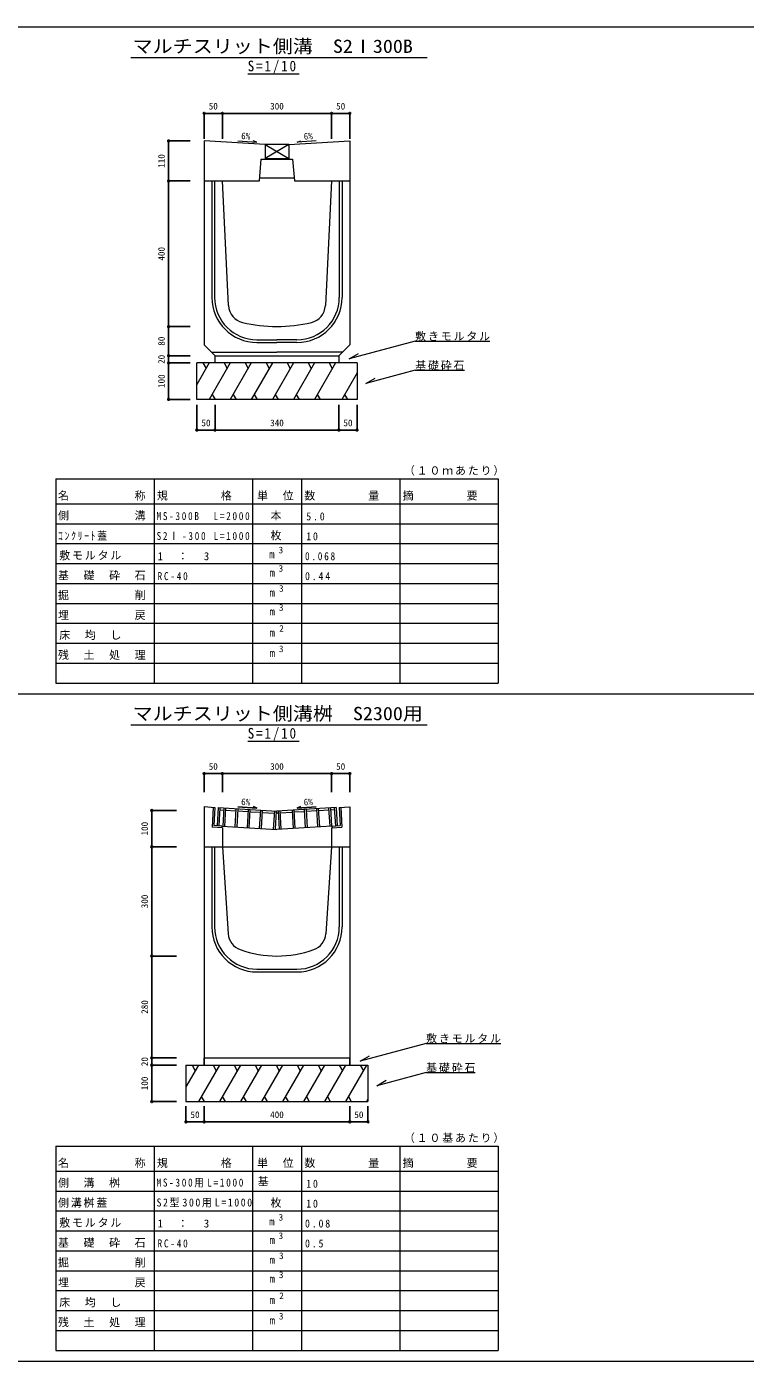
# Model space of a CAD drawing. Units: millimetres at full size, sheet at 1:10. Extents: x -4199 to 3801, y -1820 to 1847.
# Drawn here: x -887 to 1087, y -1820 to 1847 of the extents above; entities that cross this region are included whole.
import ezdxf
from ezdxf.enums import TextEntityAlignment as Align

# ---------------------------------------------------------------- set-up
doc = ezdxf.new("R2010")
doc.units = ezdxf.units.MM
doc.header["$LTSCALE"] = 10
doc.header["$PDMODE"] = 32
doc.header["$PDSIZE"] = 5
doc.linetypes.add('DASHED1', pattern=[1.8, 1.2, -0.6])
doc.layers.add('0-0_通り芯', color=7, linetype='Continuous', lineweight=18)
doc.layers.add('0-1_躯体', color=4, linetype='Continuous')
doc.styles.add('ＭＳ ゴシック', font='')
doc.styles.get('ＭＳ ゴシック').set_extended_font_data('MS Gothic')

msp = doc.modelspace()

# ---------------------------------------------------------------- linework, layer by layer
at = {"layer": '0-0_通り芯', "color": 2}
for p, q in [((-1554.64, 1847.09), (3800.9, 1847.09)), ((-374.1, -297.63), (-377.34, -352.03)), ((-374.1, -297.63), (-377.34, -352.03)), ((-369.6, -297.9), (-372.58, -347.81)), ((-360.74, -298.43), (-363.72, -348.34)), ((-360.74, -298.43), (-199.1, -308.08)), ((-355.74, -298.73), (-358.72, -348.64)), ((-356.1, -304.72), (-345.6, -305.34)), ((-345.24, -299.35), (-348.22, -349.27)), ((-340.24, -299.65), (-343.22, -349.56)), ((-340.6, -305.64), (-312.1, -307.34)), ((-311.74, -301.35), (-314.72, -351.27)), ((-306.74, -301.65), (-309.72, -351.56)), ((-307.1, -307.64), (-278.6, -309.34)), ((-278.24, -303.35), (-281.22, -353.27)), ((-273.24, -303.65), (-276.22, -353.56)), ((-273.6, -309.64), (-245.1, -311.34)), ((-244.74, -305.35), (-247.72, -355.27)), ((-239.74, -305.65), (-242.72, -355.56)), ((-240.1, -311.64), (-206.6, -313.64)), ((-206.24, -307.65), (-209.22, -357.56)), ((-201.24, -307.95), (-204.22, -357.86)), ((-201.6, -313.94), (-199.45, -314.07)), ((-36.7, -298.38), (-199.1, -308.08)), ((-195.84, -313.9), (-198.74, -314.07)), ((-196.2, -307.91), (-193.22, -357.82)), ((-191.2, -307.61), (-188.22, -357.52)), ((-157.34, -311.6), (-190.84, -313.6)), ((-157.7, -305.61), (-154.72, -355.52)), ((-152.7, -305.31), (-149.72, -355.22)), ((-123.84, -309.6), (-152.34, -311.3)), ((-124.2, -303.61), (-121.22, -353.52)), ((-119.2, -303.31), (-116.22, -353.22)), ((-90.34, -307.6), (-118.84, -309.3)), ((-90.7, -301.61), (-87.72, -351.52)), ((-85.7, -301.31), (-82.72, -351.22)), ((-56.84, -305.6), (-85.34, -307.3)), ((-57.2, -299.61), (-54.22, -349.52)), ((-52.2, -299.31), (-49.22, -349.22)), ((-41.34, -304.67), (-51.84, -305.3)), ((-41.7, -298.68), (-38.72, -348.59)), ((-36.7, -298.38), (-33.72, -348.3)), ((-28.59, -297.9), (-25.61, -347.81)), ((-24.1, -297.63), (-20.85, -352.03)), ((-24.1, -297.63), (-20.85, -352.03)), ((-349.1, -353.72), (-377.34, -352.03)), ((-350.12, -349.15), (-372.58, -347.81)), ((-350.12, -349.15), (-350.39, -353.64)), ((-350.12, -349.15), (-199.1, -358.17)), ((-349.1, -353.64), (-349.1, -406.14)), ((-48.07, -349.15), (-199.1, -358.17)), ((-49.1, -353.72), (-20.85, -352.03)), ((-49.1, -353.64), (-49.1, -406.14)), ((-48.07, -349.15), (-25.61, -347.81)), ((-48.07, -349.15), (-47.8, -353.64)), ((-4199.1, -1819.58), (3800.9, -1819.58))]:
    msp.add_line(p, q, dxfattribs=at)
at = {"layer": '0-0_通り芯'}
for p, q in [((-600.93, 1762.09), (213.06, 1762.09)), ((-279.54, 1717.37), (-138.57, 1717.37)), ((180.67, 982.97), (-0.84, 934.33)), ((180.67, 982.97), (385.67, 982.97)), ((-385.05, 923.19), (-419.1, 864.22)), ((-419.1, 823.19), (-419.1, 923.19)), ((20.9, 923.19), (-419.1, 923.19)), ((-402.36, 923.19), (-393.7, 908.21)), ((-327.32, 923.19), (-385.05, 823.19)), ((-369.1, 923.19), (-369.1, 943.19)), ((-344.62, 923.19), (-335.97, 908.21)), ((-269.58, 923.19), (-327.32, 823.19)), ((-286.89, 923.19), (-278.23, 908.21)), ((-211.85, 923.19), (-269.58, 823.19)), ((-229.15, 923.19), (-220.5, 908.21)), ((-154.11, 923.19), (-211.85, 823.19)), ((-171.42, 923.19), (-162.76, 908.21)), ((-96.38, 923.19), (-154.11, 823.19)), ((-113.68, 923.19), (-105.03, 908.21)), ((-38.64, 923.19), (-96.38, 823.19)), ((-55.95, 923.19), (-47.29, 908.21)), ((-29.1, 943.19), (-29.1, 923.19)), ((-0.84, 934.33), (25.14, 949.33)), ((20.9, 923.19), (20.9, 823.19)), ((20.9, 896.35), (-21.34, 823.19)), ((180.67, 903.16), (315.67, 903.16)), ((20.9, 823.19), (-419.1, 823.19)), ((-377.13, 836.91), (-369.21, 823.19)), ((-319.4, 836.91), (-311.48, 823.19)), ((-261.66, 836.91), (-253.74, 823.19)), ((-203.93, 836.91), (-196.01, 823.19)), ((-146.19, 836.91), (-138.27, 823.19)), ((-88.46, 836.91), (-80.54, 823.19)), ((-13.42, 836.91), (-5.5, 823.19)), ((-806.6, 604.64), (408.4, 604.64)), ((-806.6, 604.64), (-806.6, 481.52)), ((-536.6, 604.64), (-536.6, 481.52)), ((-266.6, 604.64), (-266.6, 481.52)), ((-131.6, 604.64), (-131.6, 481.52)), ((138.4, 604.64), (138.4, 481.52)), ((408.4, 604.64), (408.4, 481.52)), ((-806.6, 536.24), (408.4, 536.24)), ((-806.6, 481.52), (408.4, 481.52)), ((-806.6, 481.52), (-806.6, 43.76)), ((-536.6, 481.52), (-536.6, 43.76)), ((-266.6, 481.52), (-266.6, 43.76)), ((-131.6, 481.52), (-131.6, 43.76)), ((138.4, 481.52), (138.4, 43.76)), ((408.4, 481.52), (408.4, 43.76)), ((-806.6, 426.8), (408.4, 426.8)), ((-806.6, 372.08), (408.4, 372.08)), ((-806.6, 317.36), (408.4, 317.36)), ((-806.6, 262.64), (408.4, 262.64)), ((-806.6, 207.92), (408.4, 207.92)), ((-806.6, 153.2), (408.4, 153.2)), ((-806.6, 98.48), (408.4, 98.48)), ((-806.6, 43.76), (408.4, 43.76)), ((-721.1, 43.76), (187.9, 43.76)), ((-600.93, -71.24), (213.06, -71.24)), ((-279.54, -115.96), (-138.57, -115.96)), ((210.67, -946.36), (415.67, -946.36)), ((-449.1, -1006.14), (50.9, -1006.14)), ((-415.05, -1006.14), (-449.1, -1065.12)), ((-449.1, -1006.14), (-449.1, -1106.14)), ((-432.36, -1006.14), (-423.7, -1021.13)), ((-357.32, -1006.14), (-415.05, -1106.14)), ((-374.62, -1006.14), (-365.97, -1021.13)), ((-299.58, -1006.14), (-357.32, -1106.14)), ((-316.89, -1006.14), (-308.23, -1021.13)), ((-241.85, -1006.14), (-299.58, -1106.14)), ((-259.15, -1006.14), (-250.5, -1021.13)), ((-184.11, -1006.14), (-241.85, -1106.14)), ((-201.42, -1006.14), (-192.76, -1021.13)), ((-126.38, -1006.14), (-184.11, -1106.14)), ((-143.68, -1006.14), (-135.03, -1021.13)), ((-68.64, -1006.14), (-126.38, -1106.14)), ((-85.95, -1006.14), (-77.29, -1021.13)), ((-10.91, -1006.14), (-68.64, -1106.14)), ((-28.21, -1006.14), (-19.56, -1021.13)), ((46.83, -1006.14), (-10.91, -1106.14)), ((29.52, -1006.14), (38.18, -1021.13)), ((50.9, -1006.14), (50.9, -1106.14)), ((210.67, -1026.17), (74.79, -1062.58)), ((210.67, -1026.17), (345.67, -1026.17)), ((74.79, -1062.58), (100.77, -1047.58)), ((-407.13, -1092.42), (-399.21, -1106.14)), ((-349.4, -1092.42), (-341.48, -1106.14)), ((-291.66, -1092.42), (-283.74, -1106.14)), ((-233.93, -1092.42), (-226.01, -1106.14)), ((-176.19, -1092.42), (-168.27, -1106.14)), ((-118.46, -1092.42), (-110.54, -1106.14)), ((-60.72, -1092.42), (-52.8, -1106.14)), ((-2.99, -1092.42), (4.93, -1106.14)), ((50.9, -1099.09), (46.83, -1106.14)), ((-449.1, -1106.14), (50.9, -1106.14)), ((-806.6, -1228.7), (408.4, -1228.7)), ((-806.6, -1228.7), (-806.6, -1351.82)), ((-536.6, -1228.7), (-536.6, -1351.82)), ((-266.6, -1228.7), (-266.6, -1351.82)), ((-131.6, -1228.7), (-131.6, -1351.82)), ((138.4, -1228.7), (138.4, -1351.82)), ((408.4, -1228.7), (408.4, -1351.82)), ((-806.6, -1297.1), (408.4, -1297.1)), ((-806.6, -1351.82), (408.4, -1351.82)), ((-806.6, -1351.82), (-806.6, -1789.58)), ((-536.6, -1351.82), (-536.6, -1789.58)), ((-266.6, -1351.82), (-266.6, -1789.58)), ((-131.6, -1351.82), (-131.6, -1789.58)), ((138.4, -1351.82), (138.4, -1789.58)), ((408.4, -1351.82), (408.4, -1789.58)), ((-806.6, -1406.54), (408.4, -1406.54)), ((-806.6, -1461.26), (408.4, -1461.26)), ((-806.6, -1515.98), (408.4, -1515.98)), ((-806.6, -1570.7), (408.4, -1570.7)), ((-806.6, -1625.42), (408.4, -1625.42)), ((-806.6, -1680.14), (408.4, -1680.14)), ((-806.6, -1734.86), (408.4, -1734.86)), ((-806.6, -1789.58), (408.4, -1789.58)), ((-721.1, -1789.58), (187.9, -1789.58))]:
    msp.add_line(p, q, dxfattribs=at)
at = {"layer": '0-0_通り芯', "color": 3}
for p, q in [((-166.6, 1523.19), (-231.6, 1485.19)), ((-231.6, 1523.19), (-166.6, 1485.19)), ((-231.6, 1523.19), (-231.6, 1482.89)), ((-166.6, 1523.19), (-231.6, 1523.19)), ((-166.6, 1523.19), (-166.6, 1482.89)), ((-247.1, 1423.19), (-242.1, 1482.89)), ((-242.1, 1482.89), (-156.1, 1482.89)), ((-231.6, 1485.19), (-166.6, 1485.19)), ((-156.1, 1482.89), (-151.1, 1423.19)), ((-246.35, 1432.19), (-151.86, 1432.19)), ((-399.1, 1423.19), (-399.1, 973.19)), ((-399.1, 1423.19), (-247.1, 1423.19)), ((-377.9, 1423.19), (-377.9, 1103.19)), ((-370.3, 1423.19), (-370.3, 1103.19)), ((-331.98, 1080.66), (-349.1, 1423.19)), ((-151.1, 1423.19), (0.9, 1423.19)), ((-49.1, 1423.19), (-66.23, 1080.66)), ((-27.9, 1423.19), (-27.9, 1103.19)), ((-20.3, 1423.19), (-20.3, 1103.19)), ((0.9, 1423.19), (0.9, 973.19)), ((-399.1, 973.19), (-369.1, 943.19)), ((-254.1, 986.99), (-199.1, 986.99)), ((-254.1, 979.39), (-199.1, 979.39)), ((-144.1, 986.99), (-199.1, 986.99)), ((-144.1, 979.39), (-199.1, 979.39)), ((-29.1, 943.19), (0.9, 973.19)), ((-379.1, 953.19), (-199.1, 953.19)), ((-369.1, 943.19), (-29.1, 943.19)), ((-369.1, 943.19), (-29.1, 943.19)), ((-19.1, 953.19), (-199.1, 953.19)), ((-399.1, -295.69), (-369.6, -297.9)), ((-28.59, -297.9), (0.9, -296.14)), ((0.9, -296.14), (0.9, -406.14)), ((-399.1, -406.14), (-399.1, -986.14)), ((-377.9, -406.14), (-377.9, -626.14)), ((-370.3, -406.14), (-370.3, -626.14)), ((-349.1, -406.14), (-333.18, -644.87)), ((-49.1, -406.14), (-65.01, -644.87)), ((-27.9, -406.14), (-27.9, -626.14)), ((-20.3, -406.14), (-20.3, -626.14)), ((0.9, -406.14), (0.9, -986.14)), ((-254.1, -742.34), (-144.1, -742.34)), ((-254.1, -749.94), (-144.1, -749.94)), ((-399.1, -986.14), (0.9, -986.14))]:
    msp.add_line(p, q, dxfattribs=at)
at = {"layer": '0-0_通り芯', "color": 4}
msp.add_line((-4199.1, 13.76), (3800.9, 13.76), dxfattribs=at)
at = {"layer": '0-0_通り芯', "color": 3, "linetype": 'DASHED1'}
for p, q in [((-349.1, -353.72), (-349.1, -406.14)), ((-49.1, -353.72), (-49.1, -406.14))]:
    msp.add_line(p, q, dxfattribs=at)
at = {"layer": '0-0_通り芯', "color": 3}
for points in [[(-231.6, 1523.19), (-399.1, 1533.19), (-399.1, 1423.19)], [(-166.6, 1523.19), (0.9, 1533.19), (0.9, 1423.19)], [(-399.1, -295.69), (-399.1, -406.14), (0.9, -406.14)]]:
    msp.add_lwpolyline(points, dxfattribs=at)
at = {"layer": '0-0_通り芯'}
for points in [[(-307, 1533.18), (-254.84, 1529.89), (-264.38, 1533.63)], [(-91.21, 1533.18), (-143.37, 1529.89), (-133.82, 1533.63)], [(180.67, 903.16), (44.79, 866.75), (70.77, 881.75)], [(210.67, -946.36), (29.16, -995), (55.14, -980)]]:
    msp.add_lwpolyline(points, dxfattribs=at)
at = {"layer": '0-0_通り芯', "color": 3}
for centre, radius, start, end in [((-254.1, 1103.19), 123.8, 180, 270), ((-254.1, 1103.19), 116.2, 180, 270), ((-144.1, 1103.19), 123.8, 270, 0), ((-144.1, 1103.19), 116.2, 270, 0), ((-282.04, 1083.15), 50, 182.86, 256.29), ((-116.17, 1083.15), 50, 283.71, 357.14), ((-199.1, 1423.19), 400, 256.29, 283.71), ((-254.1, -626.14), 123.8, 180, 270), ((-254.1, -626.14), 116.2, 180, 270), ((-283.29, -641.54), 50, 183.81, 250.32), ((-144.1, -626.14), 116.2, 270, 0), ((-144.1, -626.14), 123.8, 270, 0), ((-114.9, -641.54), 50, 289.68, 356.19), ((-199.1, -406.14), 300, 250.32, 289.68)]:
    msp.add_arc(centre, radius, start, end, dxfattribs=at)
at = {"layer": '0-1_躯体', "color": 7}
for p, q in [((-399.1, 1609.03), (-349.1, 1609.03)), ((-349.1, 1609.03), (-49.1, 1609.03)), ((-49.1, 1609.03), (0.9, 1609.03)), ((-496.74, 1423.19), (-496.74, 1533.19)), ((-496.74, 1023.19), (-496.74, 1423.19)), ((-496.74, 943.19), (-496.74, 1023.19)), ((-496.74, 923.19), (-496.74, 943.19)), ((-496.74, 823.19), (-496.74, 923.19)), ((-419.1, 738.91), (-369.1, 738.91)), ((-369.1, 738.91), (-29.1, 738.91)), ((-29.1, 738.91), (20.9, 738.91)), ((-399.1, -205.05), (-349.1, -205.05)), ((-349.1, -205.05), (-49.1, -205.05)), ((-49.1, -205.05), (0.9, -205.05)), ((-543, -306.14), (-543, -406.14)), ((-543, -406.14), (-543, -706.14)), ((-543, -706.14), (-543, -986.14)), ((-543, -986.14), (-543, -1006.14)), ((-399.1, -986.14), (-399.1, -1006.14)), ((0.9, -986.14), (0.9, -1006.14)), ((-543, -1006.14), (-543, -1106.14)), ((-449.1, -1161.71), (-399.1, -1161.71)), ((-399.1, -1161.71), (0.9, -1161.71)), ((0.9, -1161.71), (50.9, -1161.71))]:
    msp.add_line(p, q, dxfattribs=at)
at = {"layer": '0-1_躯体'}
for p, q in [((-399.1, 1609.03), (-399.1, 1539.38)), ((-349.1, 1609.03), (-349.1, 1539.38)), ((-49.1, 1609.03), (-49.1, 1539.38)), ((0.9, 1609.03), (0.9, 1539.38)), ((-496.74, 1533.19), (-437.84, 1533.19)), ((-496.74, 1423.19), (-437.84, 1423.19)), ((-496.74, 1423.19), (-437.84, 1423.19)), ((-496.74, 1423.19), (-437.84, 1423.19)), ((-496.74, 1423.19), (-437.84, 1423.19)), ((-496.74, 1023.19), (-437.84, 1023.19)), ((-496.74, 943.19), (-437.84, 943.19)), ((-496.74, 943.19), (-437.84, 943.19)), ((-496.74, 943.19), (-437.84, 943.19)), ((-496.74, 923.19), (-437.84, 923.19)), ((-496.74, 823.19), (-437.84, 823.19)), ((-419.1, 738.91), (-419.1, 808.14)), ((-369.1, 738.91), (-369.1, 808.14)), ((-29.1, 738.91), (-29.1, 808.14)), ((20.9, 738.91), (20.9, 808.14)), ((-399.1, -205.05), (-399.1, -256.03)), ((-349.1, -205.05), (-349.1, -256.03)), ((-49.1, -205.05), (-49.1, -256.03)), ((0.9, -205.05), (0.9, -256.03)), ((-543, -306.14), (-475.01, -306.14)), ((-543, -406.14), (-475.01, -406.14)), ((-543, -706.14), (-475.01, -706.14)), ((-543, -986.14), (-475.01, -986.14)), ((-543, -1006.14), (-475.01, -1006.14)), ((-543, -1106.14), (-475.01, -1106.14)), ((-449.1, -1161.71), (-449.1, -1118.35)), ((-399.1, -1161.71), (-399.1, -1118.35)), ((0.9, -1161.71), (0.9, -1118.35)), ((50.9, -1161.71), (50.9, -1118.35))]:
    msp.add_line(p, q, dxfattribs=at)
at = {"layer": '0-1_躯体', "color": 7}
for points in [[(-307, -296.15), (-254.84, -299.45), (-264.38, -295.7)], [(-91.21, -296.15), (-143.37, -299.45), (-133.82, -295.7)]]:
    msp.add_lwpolyline(points, dxfattribs=at)
at = {"layer": '0-1_躯体'}
for p in [(-399.1, 1609.03), (-349.1, 1609.03), (-49.1, 1609.03), (0.9, 1609.03), (-496.74, 1533.19), (-496.74, 1423.19), (-496.74, 1423.19), (-496.74, 1023.19), (-496.74, 943.19), (-496.74, 923.19), (-496.74, 823.19), (-419.1, 738.91), (-369.1, 738.91), (-29.1, 738.91), (20.9, 738.91), (-399.1, -205.05), (-349.1, -205.05), (-49.1, -205.05), (0.9, -205.05), (-543, -306.14), (-543, -406.14), (-543, -706.14), (-543, -986.14), (-543, -1006.14), (-543, -1106.14), (-449.1, -1161.71), (-399.1, -1161.71), (0.9, -1161.71), (50.9, -1161.71)]:
    msp.add_point(p, dxfattribs=at)

# ---------------------------------------------------------------- texts
at = {"layer": '0-0_通り芯', "color": 3, "style": 'ＭＳ ゴシック', "width": 1.1}
for s, p in [('マルチスリット側溝\u3000S2Ⅰ300B', (-595.53, 1764.11)), ('マルチスリット側溝桝\u3000S2300用', (-595.53, -69.22))]:
    msp.add_text(s, height=36.66, dxfattribs=at).set_placement(p, align=Align.BOTTOM_LEFT)
at = {"layer": '0-0_通り芯', "color": 4, "style": 'ＭＳ ゴシック'}
for rotation, p in [(356.591, (-298.24, 1532.79)), (3.409, (-124.92, 1531.3))]:
    msp.add_text('6%', height=18.33, rotation=rotation, dxfattribs=at).set_placement(p, align=Align.BOTTOM_LEFT)
at = {"layer": '0-0_通り芯', "style": 'ＭＳ ゴシック'}
for s, p in [('m', (-220.68, 380.33)), ('m', (-219.78, 329.72)), ('m', (-219.78, 275)), ('m', (-219.78, 223.01)), ('m', (-219.69, 164.87)), ('m', (-219.51, 108.78)), ('基', (-251.85, -1342.88)), ('m', (-220.68, -1453)), ('m', (-219.78, -1503.62)), ('m', (-219.78, -1558.34)), ('m', (-219.78, -1610.32)), ('m', (-219.69, -1668.46)), ('m', (-219.51, -1724.55))]:
    msp.add_text(s, height=21.99, dxfattribs=at).set_placement(p, align=Align.BOTTOM_LEFT)
at = {"layer": '0-0_通り芯', "color": 4, "style": 'ＭＳ ゴシック'}
for s, p in [('3', (-194.58, 394.7)), ('3', (-194.58, 344.08)), ('3', (-193.41, 289.02)), ('3', (-193.68, 236.76)), ('2', (-192.78, 179.24)), ('3', (-193.68, 123.15)), ('3', (-194.58, -1438.64)), ('3', (-194.58, -1489.25)), ('3', (-193.41, -1544.31)), ('3', (-193.68, -1596.57)), ('2', (-192.78, -1654.1)), ('3', (-193.68, -1710.18))]:
    msp.add_text(s, height=18.33, dxfattribs=at).set_placement(p, align=Align.BOTTOM_LEFT)
at = {"layer": '0-0_通り芯', "attachment_point": 7, "style": 'ＭＳ ゴシック'}
for s, insert, char_height in [('\\T1.28;\\W0.9;S=1/10', (-279.54, 1717.37), 29.33), ('\\T1.17;敷きモルタル', (180.67, 982.97), 21.99), ('\\T1.17;基礎砕石', (180.67, 903.16), 21.99), ('\\T1.17;（１０ｍあたり）', (149.65, 613.58), 21.99), ('\\T1.17;名\u3000\u3000\u3000\u3000\u3000称', (-800.6, 545.18), 21.99), ('\\T1.17;規\u3000\u3000\u3000\u3000格', (-528.85, 545.18), 21.99), ('\\T1.17;単\u3000位', (-253.6, 545.18), 21.99), ('\\T1.17;数\u3000\u3000\u3000\u3000量', (-123.85, 545.18), 21.99), ('\\T1.17;摘\u3000\u3000\u3000\u3000要', (146.15, 545.18), 21.99), ('\\T1.17;側\u3000\u3000\u3000\u3000\u3000溝', (-800.6, 490.46), 21.99), ('\\T1.36;\\W0.85;MS-300B\u3000L=2000', (-529.85, 491.25), 21.99), ('\\T1.17;\u3000本', (-251.85, 490.46), 21.99), ('\\T1.38;\\W0.9;5.0', (-118.6, 490.46), 21.99), ('\\T1.33;\\W0.9;ｺﾝｸﾘｰﾄ蓋', (-800.6, 435.74), 21.99), ('\\T1.36;\\W0.85;S2Ⅰ-300\\~L=1000', (-529.85, 436.53), 21.99), ('\\T1.17;\u3000枚', (-251.85, 435.74), 21.99), ('\\T1.36;\\W0.9;10', (-118.6, 435.74), 21.99), ('\\T1.17;敷モルタル', (-797.1, 381.02), 21.99), ('\\T1.21;1\u3000：\u30003', (-527.1, 381.02), 21.99), ('\\T1.38;\\W0.85;0.068', (-122.1, 381.02), 21.99), ('\\T1.17;基\u3000礎\u3000砕\u3000石', (-800.6, 326.3), 21.99), ('\\T1.38;\\W0.85;RC-40', (-527.1, 326.3), 21.99), ('\\T1.38;\\W0.9;0.44', (-122.1, 326.3), 21.99), ('\\T1.17;掘\u3000\u3000\u3000\u3000\u3000削', (-800.6, 271.58), 21.99), ('\\T1.17;埋\u3000\u3000\u3000\u3000\u3000戻', (-800.6, 216.86), 21.99), ('\\T1.17;床\u3000均\u3000し', (-797.1, 162.14), 21.99), ('\\T1.17;残\u3000土\u3000処\u3000理', (-800.6, 107.42), 21.99), ('\\T1.28;\\W0.9;S=1/10', (-279.54, -115.96), 29.33), ('\\T1.17;敷きモルタル', (210.67, -946.36), 21.99), ('\\T1.17;基礎砕石', (210.67, -1026.17), 21.99), ('\\T1.17;（１０基あたり）', (149.65, -1219.76), 21.99), ('\\T1.17;名\u3000\u3000\u3000\u3000\u3000称', (-800.6, -1288.16), 21.99), ('\\T1.17;規\u3000\u3000\u3000\u3000格', (-528.85, -1288.16), 21.99), ('\\T1.17;単\u3000位', (-253.6, -1288.16), 21.99), ('\\T1.17;数\u3000\u3000\u3000\u3000量', (-123.85, -1288.16), 21.99), ('\\T1.17;摘\u3000\u3000\u3000\u3000要', (146.15, -1288.16), 21.99), ('\\T1.17;側\u3000溝\u3000桝', (-800.6, -1342.88), 21.99), ('\\T1.36;\\W0.85;MS-300用L=1000', (-529.85, -1342.09), 21.99), ('\\T1.36;\\W0.9;10', (-118.6, -1342.88), 21.99), ('\\T1.17;側溝桝蓋', (-800.6, -1397.6), 21.99), ('\\T1.32;\\W0.9;S2型300用L=1000', (-529.85, -1396.81), 21.99), ('\\T1.17;\u3000枚', (-251.85, -1397.6), 21.99), ('\\T1.36;\\W0.9;10', (-118.6, -1397.6), 21.99), ('\\T1.17;敷モルタル', (-797.1, -1452.32), 21.99), ('\\T1.21;1\u3000：\u30003', (-527.1, -1452.32), 21.99), ('\\T1.38;\\W0.9;0.08', (-122.1, -1452.32), 21.99), ('\\T1.17;基\u3000礎\u3000砕\u3000石', (-800.6, -1507.04), 21.99), ('\\T1.38;\\W0.85;RC-40', (-527.1, -1507.04), 21.99), ('\\T1.38;\\W0.9;0.5', (-122.1, -1507.04), 21.99), ('\\T1.17;掘\u3000\u3000\u3000\u3000\u3000削', (-800.6, -1561.76), 21.99), ('\\T1.17;埋\u3000\u3000\u3000\u3000\u3000戻', (-800.6, -1616.48), 21.99), ('\\T1.17;床\u3000均\u3000し', (-797.1, -1671.2), 21.99), ('\\T1.17;残\u3000土\u3000処\u3000理', (-800.6, -1725.92), 21.99)]:
    msp.add_mtext(s, dxfattribs=dict(at, insert=insert, char_height=char_height))
at = {"layer": '0-1_躯体', "style": 'ＭＳ ゴシック'}
for s, p in [('50', (-386.6, 1614.03)), ('300', (-217.85, 1614.03)), ('50', (-36.6, 1614.03)), ('50', (-406.6, 743.91)), ('340', (-217.85, 743.91)), ('50', (-16.6, 743.91)), ('50', (-386.6, -200.05)), ('300', (-217.85, -200.05)), ('50', (-36.6, -200.05)), ('50', (-436.6, -1156.71)), ('400', (-217.85, -1156.71)), ('50', (13.4, -1156.71))]:
    msp.add_text(s, height=18.33, dxfattribs=at).set_placement(p, align=Align.BOTTOM_LEFT)
for s, rotation, p in [('110', 90, (-501.74, 1459.44)), ('400', 90, (-501.74, 1204.44)), ('80', 90, (-501.74, 970.69)), ('20', 90, (-501.74, 920.69)), ('100', 90, (-501.74, 854.44)), ('6%', 356.591, (-298.24, -296.54)), ('6%', 3.409, (-124.92, -298.03)), ('100', 90, (-548, -374.89)), ('300', 90, (-548, -574.89)), ('280', 90, (-548, -864.89)), ('20', 90, (-548, -1008.64)), ('100', 90, (-548, -1074.89))]:
    msp.add_text(s, height=18.33, rotation=rotation, dxfattribs=at).set_placement(p, align=Align.BOTTOM_LEFT)

doc.saveas('drawing.dxf')
